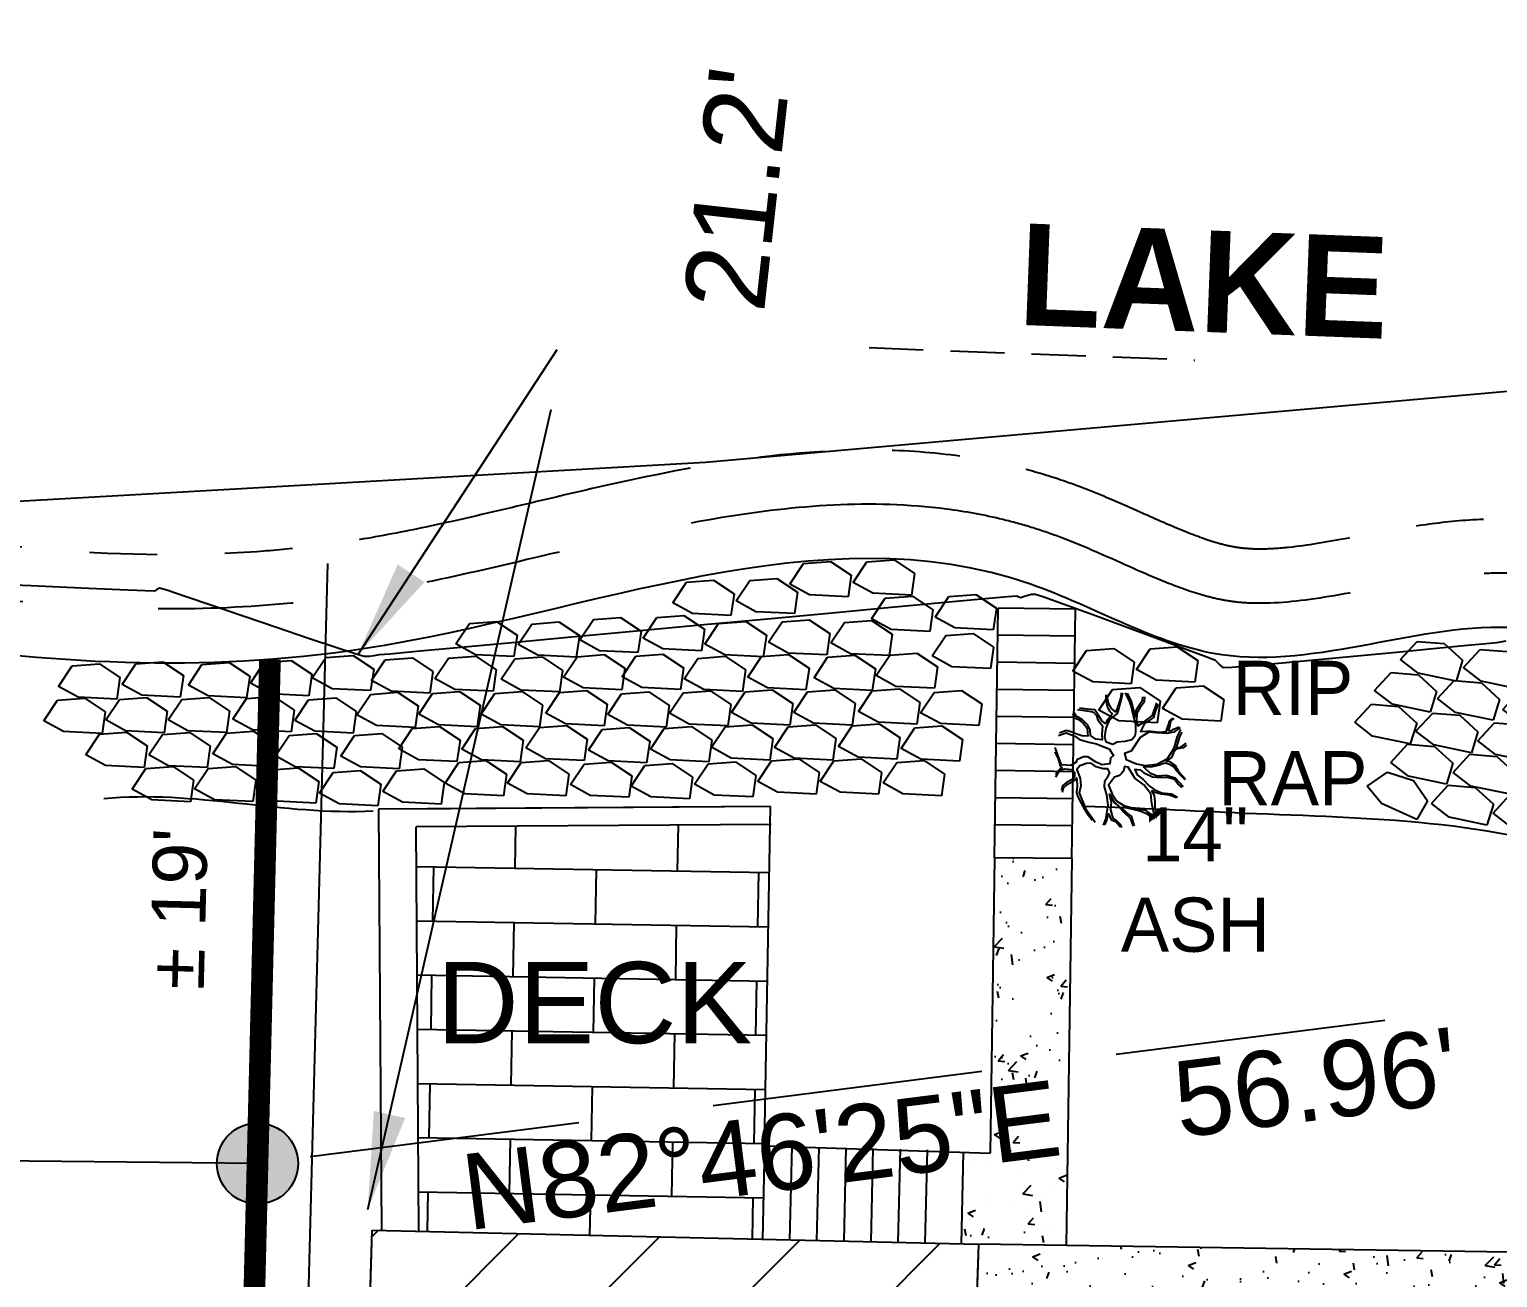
# Model space of a CAD drawing. Header units: feet. Extents: x 855601 to 859012, y 436230 to 437244.
# Drawn here: x 856559.4 to 856613.6, y 436994.6 to 437040.7 of the extents above; entities that cross this region are included whole.
import ezdxf

# ---------------------------------------------------------------- set-up
doc = ezdxf.new("R2010")
doc.units = ezdxf.units.FT
doc.header["$LTSCALE"] = 40
doc.header["$MEASUREMENT"] = 0
doc.linetypes.add('DASHED', pattern=[0.75, 0.5, -0.25])
doc.linetypes.add('PHANTOM', pattern=[2.5, 1.25, -0.25, 0.25, -0.25, 0.25, -0.25])
for name, color, linetype in [('CC survey', 7, 'Continuous'), ('ohw', 5, 'Continuous'), ('rip rap', 7, 'Continuous'), ('Standard', 7, 'Continuous')]:
    doc.layers.add(name, color=color, linetype=linetype)
doc.styles.add('Style1', font='arial.ttf', dxfattribs={"height": 3})
doc.styles.add('Style5', font='counb___.ttf')
doc.dimstyles.get("Standard").update_dxf_attribs({"dimtxt": 0.18, "dimasz": 0.18, "dimexe": 0.18, "dimexo": 0.0625, "dimgap": 0.09, "dimtad": 0, "dimtih": 1, "dimtoh": 1, "dimdec": 4, "dimzin": 0, "dimdsep": 46, "dimtxsty": 'Standard', "dimcen": 0.09, "dimadec": 0, "dimazin": 0, "dimtfac": 1, "dimtdec": 4, "dimtofl": 0, "dimtmove": 0, "dimatfit": 3, "dimfxl": 1, "dimtolj": 1, "dimtzin": 0, "dimarcsym": 0})
pattern_1 = [(50, (0, 0), (2.8690407304, -0.25100854), [0.3, -3.3]), (355, (0, 0), (-0.555005334, 3.008768535), [0.24, -2.64]), (100.4514, (0.239, -0.021), (2.314037527, 2.757758168), [0.25496076, -2.804568448]), (46.1842, (0, 0.8), (4.268964195, -0.662076057), [0.45, -4.95]), (96.6356, (0.3557, 0.745), (3.738650822, 3.896471484), [0.382441152, -4.206852]), (351.1842, (0, 0.8), (3.73864778, 3.896474404), [0.36, -3.96]), (21, (0.4, 0.6), (2.3876282085, -1.6104755627), [0.3, -3.3]), (326, (0.4, 0.6), (0.973261328, 2.90060018), [0.24, -2.64]), (71.4514, (0.599, 0.4658), (3.360890514, 1.290121987), [0.25496076, -2.804568448]), (37.5, (0, 0), (0.0486394213, 1.3315754153), [0, -2.608, 0, -2.68, 0, -2.65]), (7.5, (0, 0), (1.0522781498, 1.5776468475), [0, -1.528, 0, -2.548, 0, -1.01]), (327.5, (-0.892, 0), (2.1352897447, -0.0902194869), [0, -1, 0, -3.12, 0, -4.14]), (317.5, (-1.292, 0), (2.3327446774, 0.4004199293), [0, -1.3, 0, -2.072, 0, -2.94])]

# ---------------------------------------------------------------- blocks, each defined once
blk = doc.blocks.new('A$C1FF03A70')
at = {"layer": 'CC survey', "color": 7}
blk.add_line((966.681, 673.491), (969.738, 790.865), dxfattribs=at)
blk.add_lwpolyline([(681.674, 831.289), (695.675, 830.42), (714.834, 827.422), (737.604, 822.609), (763.354, 816.636), (791.453, 810.156), (821.273, 803.823), (852.184, 798.292), (883.554, 794.215), (914.755, 792.247), (947.666, 792.558), (983.691, 794.599), (1021.491, 797.943), (1059.723, 802.164), (1097.049, 806.835), (1132.127, 811.53), (1163.616, 815.824)], dxfattribs=at)
blk = doc.blocks.new('A$C2DCC2330')
for p, q in [((2.162, 8.435), (2.912, 8.951)), ((2.912, 8.951), (3.871, 8.648)), ((2.69, 7.796), (2.162, 8.435)), ((3.871, 8.648), (4.387, 7.898)), ((4.362, 7.628), (5.111, 8.144)), ((5.111, 8.144), (6.07, 7.841)), ((0.977, 7.529), (1.726, 8.045)), ((1.726, 8.045), (2.685, 7.742)), ((2.685, 7.742), (3.202, 6.993)), ((3.987, 7.201), (2.69, 7.796)), ((4.387, 7.898), (3.987, 7.201)), ((4.889, 6.989), (4.362, 7.628)), ((6.07, 7.841), (6.587, 7.091)), ((0, 6.552), (0.749, 7.068)), ((0.749, 7.068), (1.709, 6.765)), ((1.504, 6.89), (0.977, 7.529)), ((3.176, 6.722), (3.925, 7.238)), ((3.925, 7.238), (4.885, 6.935)), ((6.587, 7.091), (6.186, 6.394)), ((6.49, 6.751), (7.24, 7.268)), ((7.24, 7.268), (8.199, 6.965)), ((0.528, 5.913), (0, 6.552)), ((2.801, 6.295), (1.504, 6.89)), ((1.709, 6.765), (2.225, 6.015)), ((3.202, 6.993), (2.801, 6.295)), ((3.704, 6.083), (3.176, 6.722)), ((4.885, 6.935), (5.401, 6.186)), ((6.186, 6.394), (4.889, 6.989)), ((7.018, 6.112), (6.49, 6.751)), ((8.199, 6.965), (8.715, 6.215)), ((2.225, 6.015), (1.824, 5.318)), ((2.133, 5.729), (2.883, 6.245)), ((2.883, 6.245), (3.842, 5.942)), ((5, 5.488), (3.704, 6.083)), ((5.401, 6.186), (5, 5.488)), ((5.44, 5.791), (6.189, 6.307)), ((6.189, 6.307), (7.149, 6.004)), ((8.315, 5.518), (7.018, 6.112)), ((7.149, 6.004), (7.665, 5.255)), ((8.715, 6.215), (8.315, 5.518)), ((1.824, 5.318), (0.528, 5.913)), ((2.661, 5.09), (2.133, 5.729)), ((3.842, 5.942), (4.358, 5.193)), ((5.968, 5.152), (5.44, 5.791)), ((7.599, 5.009), (8.348, 5.525)), ((8.348, 5.525), (9.307, 5.222)), ((0.968, 4.811), (1.717, 5.327)), ((1.717, 5.327), (2.677, 5.024)), ((3.958, 4.495), (2.661, 5.09)), ((2.677, 5.024), (3.193, 4.274)), ((4.358, 5.193), (3.958, 4.495)), ((4.275, 4.873), (5.024, 5.389)), ((5.024, 5.389), (5.984, 5.086)), ((7.264, 4.557), (5.968, 5.152)), ((5.984, 5.086), (6.5, 4.337)), ((7.665, 5.255), (7.264, 4.557)), ((8.126, 4.37), (7.599, 5.009)), ((9.307, 5.222), (9.824, 4.473)), ((1.496, 4.172), (0.968, 4.811)), ((3.13, 3.942), (3.879, 4.459)), ((3.879, 4.459), (4.839, 4.155)), ((4.802, 4.234), (4.275, 4.873)), ((6.503, 4.02), (7.252, 4.537)), ((7.252, 4.537), (8.211, 4.233)), ((9.423, 3.775), (8.126, 4.37)), ((9.824, 4.473), (9.423, 3.775)), ((2.793, 3.577), (1.496, 4.172)), ((3.193, 4.274), (2.793, 3.577)), ((3.658, 3.303), (3.13, 3.942)), ((6.099, 3.639), (4.802, 4.234)), ((4.839, 4.155), (5.355, 3.406)), ((6.5, 4.337), (6.099, 3.639)), ((7.03, 3.381), (6.503, 4.02)), ((8.211, 4.233), (8.728, 3.484)), ((2.092, 3.002), (2.841, 3.519)), ((2.841, 3.519), (3.801, 3.215)), ((4.954, 2.708), (3.658, 3.303)), ((5.355, 3.406), (4.954, 2.708)), ((5.337, 3.102), (6.087, 3.619)), ((6.087, 3.619), (7.046, 3.315)), ((8.327, 2.786), (7.03, 3.381)), ((7.046, 3.315), (7.562, 2.566)), ((8.728, 3.484), (8.327, 2.786)), ((8.613, 3.122), (9.363, 3.639)), ((9.363, 3.639), (10.322, 3.335)), ((10.322, 3.335), (10.838, 2.586)), ((2.62, 2.363), (2.092, 3.002)), ((3.801, 3.215), (4.317, 2.466)), ((5.865, 2.463), (5.337, 3.102)), ((9.141, 2.483), (8.613, 3.122)), ((3.916, 1.768), (2.62, 2.363)), ((4.317, 2.466), (3.916, 1.768)), ((4.233, 2.147), (4.983, 2.663)), ((4.983, 2.663), (5.942, 2.36)), ((7.162, 1.868), (5.865, 2.463)), ((5.942, 2.36), (6.458, 1.61)), ((7.562, 2.566), (7.162, 1.868)), ((7.456, 2.171), (8.205, 2.688)), ((7.984, 1.532), (7.456, 2.171)), ((8.205, 2.688), (9.165, 2.384)), ((10.438, 1.888), (9.141, 2.483)), ((9.165, 2.384), (9.681, 1.635)), ((10.838, 2.586), (10.438, 1.888)), ((4.761, 1.508), (4.233, 2.147)), ((6.368, 1.234), (7.117, 1.75)), ((7.117, 1.75), (8.077, 1.447)), ((9.681, 1.635), (9.28, 0.937)), ((6.058, 0.913), (4.761, 1.508)), ((6.458, 1.61), (6.058, 0.913)), ((6.896, 0.595), (6.368, 1.234)), ((9.28, 0.937), (7.984, 1.532)), ((8.077, 1.447), (8.593, 0.698)), ((8.192, 0), (6.896, 0.595)), ((8.593, 0.698), (8.192, 0))]:
    blk.add_line(p, q)
blk = doc.blocks.new('A$C45F765FC')
at = {"rotation": 12.86898029657267}
blk.add_blockref('A$C2DCC2330', (1.459, -1.825), dxfattribs=at)
blk = doc.blocks.new('A$C1AD82E6F')
for p, q in [((0, 0.468), (0.504, 1.226)), ((0.504, 1.226), (1.507, 1.301)), ((1.507, 1.301), (2.265, 0.797)), ((2.342, 0.536), (2.846, 1.293)), ((2.846, 1.293), (3.849, 1.368)), ((3.849, 1.368), (4.607, 0.864)), ((2.265, 0.797), (2.152, 0)), ((4.607, 0.864), (4.494, 0.068)), ((0.727, 0.071), (0, 0.468)), ((2.152, 0), (0.727, 0.071)), ((3.069, 0.138), (2.342, 0.536)), ((4.494, 0.068), (3.069, 0.138))]:
    blk.add_line(p, q)
blk = doc.blocks.new('A$C627D0252')
blk.add_blockref('A$C1AD82E6F', (0, 0))
blk = doc.blocks.new('A$C571834A4')
for p, q in [((0, 0.468), (0.504, 1.226)), ((0.504, 1.226), (1.507, 1.301)), ((1.507, 1.301), (2.265, 0.797)), ((2.265, 0.797), (2.152, 0)), ((0.727, 0.071), (0, 0.468)), ((2.152, 0), (0.727, 0.071))]:
    blk.add_line(p, q)
blk = doc.blocks.new('A$C0A5943FD')
for p, q in [((0, 1.234), (0.749, 1.75)), ((0.749, 1.75), (1.709, 1.447)), ((0.528, 0.595), (0, 1.234)), ((1.709, 1.447), (2.225, 0.698)), ((1.824, 0), (0.528, 0.595)), ((2.225, 0.698), (1.824, 0))]:
    blk.add_line(p, q)
blk = doc.blocks.new('cg_t10')
for points in [[(-0.028, 0.1206), (-0.0285, 0.114), (-0.0271, 0.1053), (-0.0252, 0.0971), (-0.0214, 0.0905), (-0.0161, 0.0854), (-0.019, 0.0818), (-0.0252, 0.0752), (-0.029, 0.0676), (-0.0357, 0.0727), (-0.0414, 0.0818), (-0.0485, 0.0926), (-0.0623, 0.0941), (-0.0766, 0.0961)], [(0.0077, 0.1239), (0.0153, 0.1074), (0.0186, 0.0982), (0.021, 0.0875), (0.0262, 0.066), (0.0267, 0.0513), (0.0253, 0.0441), (0.02, 0.0375), (0.0067, 0.0344), (-0.0071, 0.0329), (-0.0152, 0.0288), (-0.0276, 0.0329), (-0.0304, 0.0431), (-0.0276, 0.0589), (-0.0209, 0.0747), (-0.0076, 0.0854), (-0.0052, 0.09), (0.0015, 0.1155), (0.0029, 0.1242)], [(0, 0.1242), (-0.0004, 0.116), (-0.0028, 0.1084), (-0.0071, 0.0951), (-0.0104, 0.089), (-0.0176, 0.0951), (-0.0233, 0.1048), (-0.0252, 0.114), (-0.0252, 0.1206)], [(0.011, 0.1237), (0.0186, 0.1079), (0.0258, 0.0798), (0.0286, 0.0941), (0.0396, 0.1104), (0.04, 0.117)], [(0.0429, 0.1165), (0.0424, 0.1068), (0.0353, 0.0971), (0.0291, 0.0864), (0.0286, 0.0727), (0.031, 0.0635), (0.0405, 0.0696), (0.0576, 0.0824), (0.0657, 0.1058)], [(-0.0899, 0.0854), (-0.0861, 0.0783), (-0.0785, 0.0747), (-0.0695, 0.0676), (-0.0628, 0.0589), (-0.0614, 0.0441), (-0.0723, 0.0446), (-0.0818, 0.0482), (-0.0909, 0.0513), (-0.0985, 0.0538), (-0.1032, 0.0538), (-0.1137, 0.0497)], [(-0.0804, 0.0936), (-0.0671, 0.0915), (-0.0556, 0.0895), (-0.0509, 0.0885), (-0.0456, 0.0824), (-0.0428, 0.0742), (-0.0347, 0.0635), (-0.0357, 0.0472), (-0.0352, 0.0375), (-0.0466, 0.0385), (-0.0566, 0.0456), (-0.0571, 0.0558), (-0.0614, 0.0645), (-0.0714, 0.0742), (-0.0828, 0.0813), (-0.0866, 0.0875)], [(0.0676, 0.1033), (0.0614, 0.0854), (0.0595, 0.0788), (0.0434, 0.0676), (0.0358, 0.0528), (0.0467, 0.0533), (0.0548, 0.0533), (0.071, 0.0518), (0.0833, 0.0528), (0.0872, 0.065), (0.0891, 0.0727), (0.0957, 0.0783)], [(0.1087, 0.06), (0.0971, 0.0518), (0.0843, 0.0492), (0.0657, 0.0502), (0.0514, 0.0513), (0.0353, 0.0416), (0.0186, 0.0166), (0.0062, 0.012), (0.0091, 0.0013), (0.0281, -0.0069), (0.0443, -0.01), (0.0657, -0.0074), (0.0853, 0.0028), (0.0976, 0.0222), (0.1033, 0.0416), (0.1105, 0.0566)], [(0.0971, 0.0767), (0.091, 0.0711), (0.0895, 0.0609), (0.0867, 0.0548), (0.0914, 0.0543), (0.0952, 0.0564), (0.1071, 0.0614)], [(-0.1155, 0.0457), (-0.1013, 0.0502), (-0.0856, 0.0441), (-0.0766, 0.038), (-0.0599, 0.0334), (-0.0456, 0.0303), (-0.029, 0.0232), (-0.0223, 0.0207), (-0.0142, 0.0084), (-0.0199, 0.0033), (-0.0209, -0.0069), (-0.0209, -0.0069), (-0.0357, -0.0084), (-0.0471, -0.0033), (-0.0614, 0.0059), (-0.0695, 0.0059), (-0.0818, 0.0008), (-0.0833, -0.0038), (-0.0928, -0.01), (-0.1104, -0.0084), (-0.1142, 0.0023), (-0.122, 0.0234)], [(0.1205, 0.0278), (0.1143, 0.0227), (0.1038, 0.0207), (0.101, 0.0196), (0.0967, 0.0135), (0.0929, 0.0048), (0.0833, -0.0018), (0.0891, -0.0028), (0.0995, -0.01), (0.1057, -0.0207), (0.1191, -0.0349)], [(0.1119, 0.0518), (0.1076, 0.0431), (0.1014, 0.0227), (0.11, 0.0237), (0.12, 0.0314)], [(-0.1223, 0.015), (-0.1161, 0.0023), (-0.1128, -0.0105), (-0.109, -0.0145), (-0.1123, -0.0161), (-0.1185, -0.0222), (-0.1204, -0.0273)], [(-0.1204, -0.0314), (-0.1156, -0.0227), (-0.109, -0.0176), (-0.1042, -0.0161), (-0.0918, -0.0171), (-0.0861, -0.0222), (-0.0861, -0.0298), (-0.0894, -0.0349), (-0.1009, -0.0416), (-0.1085, -0.0472), (-0.1099, -0.0559)], [(-0.0327, -0.1198), (-0.0285, -0.1089), (-0.0242, -0.0834), (-0.0266, -0.064), (-0.0309, -0.0492), (-0.0299, -0.0385), (-0.0247, -0.0303), (-0.0209, -0.0237), (-0.0247, -0.0161), (-0.0333, -0.0161), (-0.0461, -0.0125), (-0.0556, -0.0054), (-0.0642, -0.0064), (-0.0761, -0.0105), (-0.0818, -0.0171), (-0.0756, -0.0339), (-0.0747, -0.0472), (-0.0775, -0.0604), (-0.0656, -0.0895), (-0.0482, -0.1145)], [(0.0677, -0.1041), (0.0605, -0.0972), (0.0567, -0.0798), (0.0548, -0.062), (0.0419, -0.0457), (0.0253, -0.0334), (0.0129, -0.013), (0.0062, -0.0115), (0.0043, -0.0202), (0.0005, -0.0247), (-0.0028, -0.0283), (-0.0123, -0.0314), (-0.0233, -0.0462), (-0.0166, -0.063), (-0.008, -0.0757), (0.0048, -0.0839), (0.0229, -0.0885), (0.0443, -0.0926), (0.0538, -0.0992), (0.0651, -0.1058)], [(0.1129, -0.0507), (0.1048, -0.0436), (0.0986, -0.036), (0.0853, -0.0319), (0.0738, -0.0324), (0.0576, -0.0314), (0.0448, -0.0253), (0.0362, -0.0186), (0.03, -0.0181), (0.0253, -0.0171), (0.0296, -0.0273), (0.04, -0.0354), (0.0519, -0.0472), (0.061, -0.0543), (0.0743, -0.0604), (0.0929, -0.0625), (0.1038, -0.0681)], [(0.1181, -0.0365), (0.111, -0.0293), (0.1019, -0.0196), (0.0971, -0.0125), (0.09, -0.0079), (0.0805, -0.0059), (0.0686, -0.01), (0.0543, -0.013), (0.041, -0.0125), (0.0529, -0.0232), (0.0662, -0.0288), (0.0829, -0.0278), (0.0995, -0.0324), (0.1143, -0.0487)], [(-0.1085, -0.0594), (-0.1066, -0.0513), (-0.0999, -0.0451), (-0.0913, -0.04), (-0.0852, -0.037), (-0.0823, -0.0324), (-0.0818, -0.0385), (-0.0814, -0.0472), (-0.0823, -0.0589), (-0.0814, -0.0645), (-0.0775, -0.0727), (-0.0704, -0.0859), (-0.0628, -0.0987), (-0.0537, -0.1109)], [(0.001, -0.1242), (-0.0014, -0.1186), (-0.008, -0.112), (-0.0147, -0.1074), (-0.019, -0.0916), (-0.018, -0.0768), (-0.0214, -0.063), (-0.0119, -0.0793), (-0.0028, -0.0864), (0.0048, -0.0961), (0.0167, -0.1074), (0.0219, -0.1221)], [(0.1024, -0.0696), (0.0891, -0.0645), (0.0748, -0.063), (0.0619, -0.0599), (0.0567, -0.0564), (0.061, -0.066), (0.0624, -0.0752), (0.0619, -0.088), (0.0634, -0.0936), (0.0691, -0.1023)], [(-0.0299, -0.1196), (-0.0271, -0.1125), (-0.0233, -0.0992), (-0.0185, -0.1099), (-0.0099, -0.1135), (-0.0023, -0.1216), (-0.0023, -0.1237)], [(0.0248, -0.1211), (0.0205, -0.1079), (0.0196, -0.1043), (0.0129, -0.0992), (0.0029, -0.0905), (0.0024, -0.087), (0.011, -0.088), (0.0343, -0.0936), (0.0467, -0.0987), (0.0614, -0.1079)]]:
    blk.add_lwpolyline(points)

msp = doc.modelspace()

# ---------------------------------------------------------------- hatches: boundary and pattern name
h = msp.add_hatch()
h.set_pattern_fill('AR-BRSTD', color=251, scale=0.75, angle=359, style=0)
h.paths.add_polyline_path([(856573.682, 437011.226), (856573.759, 436999.559), (856586.576, 437001.184), (856586.75, 437011.32)])
h.paths.add_polyline_path([(856573.759, 436999.559), (856573.781, 436996.31), (856586.466, 436996.013), (856586.546, 436999.456), (856586.576, 437001.184)])
h.paths.add_polyline_path([(856573.854, 437006.995), (856586.667, 437006.995), (856586.667, 437002.392), (856573.854, 437002.392)], flags=24)
h = msp.add_hatch()
h.set_pattern_fill('AR-CONC', color=256, scale=0.4, style=0)
h.set_pattern_definition(pattern_1)
h.paths.add_polyline_path([(856597.892, 437010.058), (856595.033, 437010.092), (856594.971, 437005.847), (856595.105, 437005.878), (856595.568, 437005.987), (856595.895, 437006.009), (856596.12, 437005.962), (856596.261, 437005.89), (856596.33, 437005.84), (856596.371, 437005.797), (856596.431, 437005.679), (856596.477, 437005.433), (856596.479, 437005.005), (856596.443, 437004.376), (856596.436, 437003.73), (856596.501, 437003.263), (856596.619, 437002.973), (856596.738, 437002.82), (856596.812, 437002.758), (856596.864, 437002.732), (856597.04, 437002.7), (856597.473, 437002.696), (856597.784, 437002.721)])
h.paths.add_polyline_path([(856594.918, 437002.242), (856594.873, 436999.186), (856593.877, 436999.218), (856593.798, 436995.842), (856594.44, 436995.827), (856597.682, 436995.779), (856597.783, 437002.605)], flags=16)
h.paths.add_polyline_path([(856596.501, 437003.263), (856596.436, 437003.73), (856596.443, 437004.376), (856596.479, 437005.005), (856596.477, 437005.433), (856596.431, 437005.679), (856596.371, 437005.797), (856596.33, 437005.84), (856596.261, 437005.89), (856596.12, 437005.962), (856595.895, 437006.009), (856595.568, 437005.987), (856595.105, 437005.878), (856594.971, 437005.847), (856594.918, 437002.242), (856597.783, 437002.605), (856597.784, 437002.721), (856597.473, 437002.696), (856597.04, 437002.7), (856596.864, 437002.732), (856596.812, 437002.758), (856596.738, 437002.82), (856596.619, 437002.973)])
h.paths.add_polyline_path([(856574.705, 436999.774), (856597.599, 437002.677), (856598.135, 436998.452), (856575.24, 436995.549)], flags=9)
h.paths.add_polyline_path([(856600.892, 437003.18), (856612.389, 437004.638), (856612.925, 437000.412), (856601.428, 436998.955)], flags=9)
h = msp.add_hatch(color=256)
edge = h.paths.add_edge_path()
edge.add_arc((856567.823, 436998.806), 1.5, 0, 360)
h = msp.add_hatch()
h.set_pattern_fill('ANSI31', color=251, scale=30, style=0)
h.paths.add_polyline_path([(856594.44, 436995.827), (856572.054, 436996.35), (856570.917, 436958.556), (856585.263, 436958.256), (856585.278, 436958.98), (856593.249, 436958.813)])
h.paths.add_polyline_path([(856574.603, 436981.906), (856590.446, 436981.906), (856590.446, 436972.249), (856574.603, 436972.249)], flags=24)
h = msp.add_hatch()
h.set_pattern_fill('AR-CONC', color=256, scale=0.4, style=0)
h.set_pattern_definition(pattern_1)
h.paths.add_polyline_path([(856618.069, 436974.889), (856618.815, 436995.469), (856594.44, 436995.827), (856593.902, 436979.119), (856597.386, 436979.007), (856597.204, 436973.363), (856596.205, 436973.395), (856595.025, 436942.151), (856591.185, 436937.928), (856594.572, 436937.7), (856594.57, 436937.673), (856598.605, 436937.419), (856598.603, 436937.325), (856599.877, 436937.197), (856597.763, 436942.12), (856599.299, 436975.227)])
h.paths.add_polyline_path([(856599.472, 436987.638), (856613.903, 436987.638), (856613.903, 436983.034), (856599.472, 436983.034)], flags=24)

# ---------------------------------------------------------------- linework, layer by layer
at = {"linetype": 'DASHED', "ltscale": 0.1}
msp.add_line((856590.406, 437028.915), (856602.43, 437028.458), dxfattribs=at)
for p, q in [((856595.033, 437010.092), (856595.168, 437019.304)), ((856598.027, 437019.262), (856595.168, 437019.304)), ((856597.892, 437010.058), (856598.027, 437019.262)), ((856598.012, 437018.262), (856595.154, 437018.304)), ((856597.998, 437017.262), (856595.139, 437017.304)), ((856597.983, 437016.262), (856595.124, 437016.304)), ((856597.968, 437015.262), (856595.11, 437015.304)), ((856597.954, 437014.262), (856595.095, 437014.304)), ((856597.939, 437013.262), (856595.08, 437013.304)), ((856568.186, 437012.375), (856568.146, 437011.985)), ((856597.924, 437012.262), (856595.065, 437012.304)), ((856586.761, 437011.981), (856572.286, 437011.877)), ((856572.286, 437011.877), (856572.398, 436996.342)), ((856586.761, 437011.981), (856573.261, 437011.884)), ((856586.546, 436999.456), (856586.761, 437011.981)), ((856586.787, 437011.32), (856573.682, 437011.226)), ((856573.781, 436996.31), (856573.682, 437011.226)), ((856597.91, 437011.262), (856595.051, 437011.304)), ((856595.033, 437010.092), (856594.873, 436999.186)), ((856597.892, 437010.058), (856595.033, 437010.092)), ((856597.892, 437010.058), (856597.682, 436995.779)), ((856586.546, 436999.456), (856586.466, 436996.013)), ((856586.546, 436999.456), (856594.873, 436999.186)), ((856587.546, 436999.433), (856587.465, 436995.99)), ((856588.545, 436999.409), (856588.465, 436995.967)), ((856589.545, 436999.386), (856589.465, 436995.943)), ((856590.545, 436999.363), (856590.464, 436995.92)), ((856591.545, 436999.339), (856591.464, 436995.897)), ((856592.544, 436999.316), (856592.464, 436995.873)), ((856593.877, 436999.218), (856593.798, 436995.842)), ((856570.917, 436958.556), (856572.054, 436996.35)), ((856572.054, 436996.35), (856594.44, 436995.827)), ((856594.44, 436995.827), (856593.249, 436958.813))]:
    msp.add_line(p, q)
at = {"linetype": 'DASHED', "ltscale": 0.5}
for p, q in [((856624.33, 437005.971), (856567.823, 436998.806)), ((856567.823, 436998.806), (856512.626, 436999.343))]:
    msp.add_line(p, q, dxfattribs=at)
at = {"color": 252}
msp.add_line((856618.815, 436995.469), (856594.44, 436995.827), dxfattribs=at)
at = {"const_width": 0.8}
msp.add_lwpolyline([(856568.283, 437017.41), (856567.823, 436998.806), (856565.478, 436904.046), (856619.977, 436898.923), (856624.33, 437005.971), (856624.676, 437014.486)], dxfattribs=at)
msp.add_lwpolyline([(856572.054, 436996.35), (856594.44, 436995.827), (856593.249, 436958.813), (856585.278, 436958.98), (856585.263, 436958.256), (856570.917, 436958.556)], close=True)
msp.add_circle((856567.823, 436998.806), 1.5)
at = {"linetype": 'PHANTOM', "ltscale": 0.25}
msp.add_open_spline([(856705.448, 437024.179), (856673.353, 437023.997), (856672.838, 437024.032), (856671.274, 437024.154), (856670.203, 437024.259), (856667.868, 437024.487), (856666.594, 437024.611), (856664.393, 437024.764), (856663.481, 437024.81), (856661.841, 437024.842), (856661.121, 437024.838), (856659.686, 437024.791), (856658.968, 437024.749), (856656.816, 437024.564), (856655.383, 437024.362), (856652.853, 437023.864), (856651.755, 437023.599), (856649.897, 437023.068), (856649.136, 437022.826), (856647.618, 437022.294), (856646.864, 437022.006), (856645.393, 437021.405), (856644.672, 437021.094), (856642.549, 437020.152), (856641.186, 437019.517), (856638.575, 437018.364), (856637.326, 437017.849), (856634.982, 437017.051), (856633.893, 437016.772), (856632.292, 437016.554), (856631.72, 437016.524), (856630.889, 437016.562), (856630.607, 437016.59), (856630.056, 437016.679), (856629.781, 437016.739), (856629.182, 437016.907), (856628.863, 437017.014), (856628.196, 437017.266), (856627.845, 437017.414), (856626.761, 437017.906), (856625.987, 437018.301), (856624.354, 437019.159), (856623.489, 437019.626), (856621.611, 437020.568), (856620.595, 437021.042), (856618.405, 437021.867), (856617.231, 437022.215), (856615.607, 437022.471), (856615.242, 437022.516), (856614.495, 437022.576), (856614.124, 437022.59), (856613.032, 437022.593), (856612.343, 437022.545), (856611.027, 437022.399), (856610.401, 437022.301), (856609.214, 437022.096), (856608.649, 437021.988), (856607.301, 437021.738), (856606.565, 437021.612), (856605.546, 437021.504), (856605.207, 437021.482), (856604.683, 437021.478), (856604.478, 437021.486), (856604.119, 437021.518), (856603.968, 437021.539), (856603.63, 437021.606), (856603.446, 437021.651), (856602.865, 437021.819), (856602.425, 437021.979), (856601.459, 437022.376), (856600.927, 437022.615), (856599.92, 437023.063), (856599.464, 437023.265), (856598.651, 437023.601), (856598.312, 437023.736), (856597.461, 437024.046), (856596.949, 437024.211), (856595.933, 437024.492), (856595.425, 437024.611), (856593.904, 437024.911), (856592.894, 437025.032), (856590.896, 437025.15), (856589.907, 437025.146), (856586.984, 437024.998), (856585.088, 437024.717), (856581.398, 437024.01), (856579.602, 437023.582), (856576.667, 437022.885), (856575.5, 437022.609), (856573.511, 437022.181), (856572.677, 437022.015), (856571.216, 437021.764), (856570.584, 437021.671), (856569.312, 437021.514), (856568.676, 437021.451), (856566.765, 437021.305), (856565.489, 437021.265), (856561.642, 437021.291), (856559.056, 437021.507), (856552.464, 437022.389), (856548.424, 437023.235), (856542.768, 437024.485), (856541.213, 437024.834), (856538.561, 437025.416), (856537.466, 437025.651), (856535.306, 437026.104), (856534.238, 437026.326), (856530.785, 437027.068), (856528.46, 437027.606), (856526.222, 437028.266)], degree=3, knots=[0, 0, 0, 0, 1.645532, 1.645532, 4.936595, 4.936595, 8.653512, 8.653512, 11.19955, 11.19955, 13.160283, 13.160283, 15.121016, 15.121016, 19.042482, 19.042482, 22.063591, 22.063591, 24.166002, 24.166002, 26.268412, 26.268412, 28.370822, 28.370822, 32.575643, 32.575643, 36.780464, 36.780464, 40.985284, 40.985284, 43.58511, 43.58511, 44.986657, 44.986657, 46.388203, 46.388203, 47.789749, 47.789749, 49.191295, 49.191295, 51.940415, 51.940415, 54.689535, 54.689535, 57.564345, 57.564345, 60.439155, 60.439155, 61.254537, 61.254537, 62.069919, 62.069919, 63.700682, 63.700682, 65.331446, 65.331446, 66.962209, 66.962209, 69.460863, 69.460863, 70.873528, 70.873528, 71.903081, 71.903081, 72.839208, 72.839208, 73.775336, 73.775336, 75.598945, 75.598945, 77.422555, 77.422555, 78.795148, 78.795148, 79.716315, 79.716315, 81.005449, 81.005449, 82.294583, 82.294583, 84.872851, 84.872851, 87.451119, 87.451119, 92.607655, 92.607655, 97.764191, 97.764191, 101.283243, 101.283243, 103.908766, 103.908766, 105.979988, 105.979988, 108.051209, 108.051209, 112.193653, 112.193653, 120.47854, 120.47854, 133.08489, 133.08489, 137.824054, 137.824054, 141.109207, 141.109207, 144.394361, 144.394361, 151.874604, 151.874604, 151.874604, 151.874604], dxfattribs=at)
at = {"linetype": 'PHANTOM', "ltscale": 0.5}
msp.add_open_spline([(856705.478, 437022.456), (856673.239, 437022.041), (856672.718, 437022.036), (856671.149, 437022.158), (856670.089, 437022.261), (856667.633, 437022.501), (856666.228, 437022.638), (856663.801, 437022.794), (856662.787, 437022.836), (856660.746, 437022.837), (856659.727, 437022.798), (856656.673, 437022.558), (856654.642, 437022.234), (856651.61, 437021.49), (856650.603, 437021.199), (856648.732, 437020.575), (856647.865, 437020.251), (856646.16, 437019.561), (856645.319, 437019.195), (856642.826, 437018.082), (856641.203, 437017.32), (856638.055, 437015.984), (856636.529, 437015.412), (856633.965, 437014.749), (856632.899, 437014.576), (856631.367, 437014.53), (856630.866, 437014.55), (856629.967, 437014.658), (856629.57, 437014.733), (856628.748, 437014.945), (856628.326, 437015.081), (856626.706, 437015.686), (856625.444, 437016.325), (856622.8, 437017.718), (856621.417, 437018.471), (856618.872, 437019.583), (856617.747, 437019.995), (856615.979, 437020.396), (856615.385, 437020.494), (856614.4, 437020.579), (856614.019, 437020.593), (856613.274, 437020.589), (856612.907, 437020.572), (856611.821, 437020.489), (856611.118, 437020.389), (856609.369, 437020.099), (856608.352, 437019.888), (856606.441, 437019.573), (856605.548, 437019.471), (856604.472, 437019.483), (856604.212, 437019.498), (856603.757, 437019.548), (856603.558, 437019.58), (856603.146, 437019.665), (856602.935, 437019.717), (856602.287, 437019.903), (856601.836, 437020.064), (856600.589, 437020.564), (856599.764, 437020.949), (856598.417, 437021.536), (856597.93, 437021.741), (856597.087, 437022.056), (856596.739, 437022.175), (856596.046, 437022.389), (856595.698, 437022.484), (856594.655, 437022.738), (856593.957, 437022.865), (856591.865, 437023.136), (856590.472, 437023.17), (856587.705, 437023.035), (856586.331, 437022.867), (856582.532, 437022.237), (856580.129, 437021.65), (856576.344, 437020.754), (856574.936, 437020.428), (856572.743, 437019.994), (856571.945, 437019.853), (856570.359, 437019.621), (856569.567, 437019.528), (856567.191, 437019.315), (856565.608, 437019.259), (856560.856, 437019.307), (856557.683, 437019.627), (856551.609, 437020.56), (856548.711, 437021.142), (856544.015, 437022.156), (856542.225, 437022.559), (856539.272, 437023.214), (856538.111, 437023.468), (856535.792, 437023.96), (856534.64, 437024.199), (856531.211, 437024.926), (856528.962, 437025.426), (856526.394, 437026.134), (856526.024, 437026.24), (856525.656, 437026.348)], degree=3, knots=[0, 0, 0, 0, 1.610672, 1.610672, 4.832017, 4.832017, 8.989525, 8.989525, 11.917752, 11.917752, 14.845979, 14.845979, 20.702432, 20.702432, 23.622989, 23.622989, 26.141689, 26.141689, 28.660389, 28.660389, 33.697789, 33.697789, 38.735188, 38.735188, 42.583515, 42.583515, 44.514682, 44.514682, 46.107901, 46.107901, 47.701119, 47.701119, 52.071162, 52.071162, 56.441205, 56.441205, 59.639779, 59.639779, 61.196497, 61.196497, 62.161945, 62.161945, 63.127393, 63.127393, 65.058289, 65.058289, 68.078566, 68.078566, 71.098843, 71.098843, 72.100258, 72.100258, 72.921282, 72.921282, 73.742306, 73.742306, 75.384354, 75.384354, 78.107848, 78.107848, 79.570079, 79.570079, 80.548755, 80.548755, 81.527432, 81.527432, 83.484786, 83.484786, 87.399494, 87.399494, 91.314201, 91.314201, 98.307264, 98.307264, 102.527149, 102.527149, 104.987408, 104.987408, 107.447666, 107.447666, 112.368184, 112.368184, 122.209218, 122.209218, 131.128732, 131.128732, 136.596785, 136.596785, 140.118679, 140.118679, 143.640572, 143.640572, 150.684359, 150.684359, 151.874604, 151.874604, 151.874604, 151.874604], dxfattribs=at)
at = {"start_tangent": (-0.998606, 0.052788), "end_tangent": (-0.95911, 0.283033)}
msp.add_spline([(856705.478, 437020.494), (856673.649, 437019.976), (856649.124, 437018.579), (856629.305, 437012.755), (856614.374, 437018.571), (856603.424, 437017.579), (856596.369, 437020.185), (856571.728, 437017.801), (856537.009, 437021.657), (856525.09, 437024.43)], degree=3, dxfattribs=at)
at = {"layer": 'ohw', "color": 5, "elevation": 843.5, "flags": 128}
msp.add_lwpolyline([(856613.915, 437018.085), (856613.567, 437018.026), (856613.184, 437017.988), (856612.369, 437017.909), (856611.23, 437017.798), (856609.879, 437017.669), (856608.426, 437017.53), (856606.981, 437017.395), (856605.655, 437017.273), (856604.558, 437017.177), (856603.8, 437017.117), (856603.493, 437017.104), (856603.343, 437017.22), (856603.197, 437017.364), (856602.873, 437017.493), (856602.11, 437017.781), (856601.056, 437018.172), (856599.857, 437018.614), (856598.659, 437019.052), (856597.611, 437019.433), (856596.859, 437019.703), (856596.549, 437019.808), (856596.406, 437019.804), (856596.266, 437019.773), (856596.109, 437019.716), (856596.003, 437019.677), (856595.929, 437019.709), (856595.853, 437019.745), (856595.508, 437019.714), (856594.552, 437019.627), (856593.088, 437019.493), (856591.216, 437019.321), (856589.038, 437019.12), (856586.655, 437018.9), (856584.167, 437018.67), (856581.675, 437018.439), (856579.282, 437018.218), (856577.087, 437018.015), (856575.193, 437017.839), (856573.699, 437017.701), (856572.707, 437017.609), (856572.318, 437017.573), (856572.115, 437017.541), (856571.954, 437017.513), (856571.755, 437017.516), (856571.434, 437017.61), (856570.711, 437017.847), (856569.703, 437018.185), (856568.526, 437018.584), (856567.298, 437019.002), (856566.135, 437019.398), (856565.154, 437019.732), (856564.472, 437019.961), (856564.205, 437020.045), (856564.111, 437019.989), (856564.014, 437019.927), (856563.675, 437019.939), (856562.744, 437019.979), (856561.309, 437020.041), (856559.463, 437020.123), (856558.514, 437020.165)], dxfattribs=at)
at = {"layer": 'rip rap'}
for p, q in [((856590.497, 437018.906), (856591.001, 437019.664)), ((856591.001, 437019.664), (856592.004, 437019.738)), ((856592.004, 437019.738), (856592.762, 437019.234)), ((856592.838, 437018.974), (856593.342, 437019.731)), ((856593.342, 437019.731), (856594.346, 437019.806)), ((856594.346, 437019.806), (856595.103, 437019.302)), ((856592.762, 437019.234), (856592.649, 437018.438)), ((856595.103, 437019.302), (856594.991, 437018.505)), ((856575.14, 437017.982), (856575.644, 437018.739)), ((856575.644, 437018.739), (856576.647, 437018.814)), ((856576.647, 437018.814), (856577.405, 437018.31)), ((856577.442, 437017.959), (856577.946, 437018.716)), ((856577.946, 437018.716), (856578.949, 437018.791)), ((856578.949, 437018.791), (856579.707, 437018.287)), ((856591.224, 437018.509), (856590.497, 437018.906)), ((856593.566, 437018.576), (856592.838, 437018.974)), ((856594.991, 437018.505), (856593.566, 437018.576)), ((856577.405, 437018.31), (856577.292, 437017.514)), ((856579.707, 437018.287), (856579.594, 437017.491)), ((856592.649, 437018.438), (856591.224, 437018.509)), ((856592.736, 437017.537), (856593.24, 437018.295)), ((856593.24, 437018.295), (856594.244, 437018.369)), ((856594.244, 437018.369), (856595.001, 437017.865)), ((856569.847, 437016.727), (856570.351, 437017.484)), ((856570.351, 437017.484), (856571.354, 437017.559)), ((856571.354, 437017.559), (856572.112, 437017.055)), ((856572.537, 437017.391), (856573.541, 437017.466)), ((856573.541, 437017.466), (856574.298, 437016.962)), ((856574.879, 437017.458), (856575.883, 437017.533)), ((856575.867, 437017.584), (856575.14, 437017.982)), ((856577.292, 437017.514), (856575.867, 437017.584)), ((856575.883, 437017.533), (856576.64, 437017.029)), ((856577.327, 437017.434), (856578.331, 437017.509)), ((856578.169, 437017.561), (856577.442, 437017.959)), ((856579.594, 437017.491), (856578.169, 437017.561)), ((856578.331, 437017.509), (856579.088, 437017.005)), ((856579.118, 437016.753), (856579.622, 437017.51)), ((856579.622, 437017.51), (856580.625, 437017.585)), ((856580.625, 437017.585), (856581.383, 437017.081)), ((856593.463, 437017.14), (856592.736, 437017.537)), ((856595.001, 437017.865), (856594.888, 437017.069)), ((856560.479, 437016.416), (856560.983, 437017.174)), ((856560.983, 437017.174), (856561.986, 437017.249)), ((856561.986, 437017.249), (856562.744, 437016.745)), ((856562.821, 437016.484), (856563.325, 437017.241)), ((856563.325, 437017.241), (856564.328, 437017.316)), ((856564.328, 437017.316), (856565.086, 437016.812)), ((856565.269, 437016.46), (856565.773, 437017.217)), ((856565.773, 437017.217), (856566.776, 437017.292)), ((856566.776, 437017.292), (856567.534, 437016.788)), ((856567.563, 437016.536), (856568.067, 437017.293)), ((856568.067, 437017.293), (856569.071, 437017.368)), ((856569.071, 437017.368), (856569.828, 437016.864)), ((856572.112, 437017.055), (856571.999, 437016.258)), ((856572.033, 437016.633), (856572.537, 437017.391)), ((856574.298, 437016.962), (856574.186, 437016.165)), ((856574.375, 437016.701), (856574.879, 437017.458)), ((856576.64, 437017.029), (856576.527, 437016.233)), ((856576.823, 437016.677), (856577.327, 437017.434)), ((856579.088, 437017.005), (856578.975, 437016.209)), ((856581.383, 437017.081), (856581.27, 437016.284)), ((856594.888, 437017.069), (856593.463, 437017.14)), ((856561.206, 437016.019), (856560.479, 437016.416)), ((856562.744, 437016.745), (856562.631, 437015.948)), ((856563.548, 437016.086), (856562.821, 437016.484)), ((856565.086, 437016.812), (856564.973, 437016.016)), ((856565.996, 437016.063), (856565.269, 437016.46)), ((856567.534, 437016.788), (856567.421, 437015.992)), ((856568.291, 437016.138), (856567.563, 437016.536)), ((856569.828, 437016.864), (856569.716, 437016.067)), ((856570.574, 437016.329), (856569.847, 437016.727)), ((856572.761, 437016.236), (856572.033, 437016.633)), ((856575.103, 437016.303), (856574.375, 437016.701)), ((856577.55, 437016.28), (856576.823, 437016.677)), ((856579.845, 437016.355), (856579.118, 437016.753)), ((856559.935, 437015.146), (856560.439, 437015.903)), ((856560.439, 437015.903), (856561.443, 437015.978)), ((856562.631, 437015.948), (856561.206, 437016.019)), ((856561.443, 437015.978), (856562.2, 437015.474)), ((856562.222, 437015.174), (856562.726, 437015.932)), ((856562.726, 437015.932), (856563.729, 437016.007)), ((856564.973, 437016.016), (856563.548, 437016.086)), ((856563.729, 437016.007), (856564.487, 437015.503)), ((856564.528, 437015.175), (856565.032, 437015.932)), ((856565.032, 437015.932), (856566.035, 437016.007)), ((856567.421, 437015.992), (856565.996, 437016.063)), ((856566.035, 437016.007), (856566.793, 437015.503)), ((856566.913, 437015.21), (856567.417, 437015.968)), ((856567.417, 437015.968), (856568.42, 437016.043)), ((856569.716, 437016.067), (856568.291, 437016.138)), ((856568.42, 437016.043), (856569.178, 437015.539)), ((856569.206, 437015.161), (856569.71, 437015.918)), ((856569.71, 437015.918), (856570.714, 437015.993)), ((856571.999, 437016.258), (856570.574, 437016.329)), ((856570.714, 437015.993), (856571.471, 437015.489)), ((856571.49, 437015.363), (856571.994, 437016.12)), ((856571.994, 437016.12), (856572.997, 437016.195)), ((856574.186, 437016.165), (856572.761, 437016.236)), ((856572.997, 437016.195), (856573.755, 437015.691)), ((856573.776, 437015.391), (856574.28, 437016.149)), ((856574.28, 437016.149), (856575.284, 437016.224)), ((856576.527, 437016.233), (856575.103, 437016.303)), ((856575.284, 437016.224), (856576.041, 437015.72)), ((856576.082, 437015.392), (856576.586, 437016.149)), ((856576.586, 437016.149), (856577.59, 437016.224)), ((856578.975, 437016.209), (856577.55, 437016.28)), ((856577.59, 437016.224), (856578.347, 437015.72)), ((856578.467, 437015.427), (856578.971, 437016.185)), ((856578.971, 437016.185), (856579.975, 437016.26)), ((856581.27, 437016.284), (856579.845, 437016.355)), ((856579.975, 437016.26), (856580.732, 437015.756)), ((856580.761, 437015.378), (856581.265, 437016.135)), ((856581.265, 437016.135), (856582.268, 437016.21)), ((856582.268, 437016.21), (856583.026, 437015.706)), ((856562.2, 437015.474), (856562.088, 437014.678)), ((856564.487, 437015.503), (856564.374, 437014.706)), ((856566.793, 437015.503), (856566.68, 437014.707)), ((856569.178, 437015.539), (856569.065, 437014.742)), ((856571.471, 437015.489), (856571.358, 437014.692)), ((856572.217, 437014.965), (856571.49, 437015.363)), ((856573.755, 437015.691), (856573.642, 437014.895)), ((856574.503, 437014.994), (856573.776, 437015.391)), ((856576.041, 437015.72), (856575.928, 437014.923)), ((856576.809, 437014.994), (856576.082, 437015.392)), ((856578.347, 437015.72), (856578.234, 437014.924)), ((856579.195, 437015.03), (856578.467, 437015.427)), ((856580.732, 437015.756), (856580.62, 437014.959)), ((856581.488, 437014.98), (856580.761, 437015.378)), ((856583.026, 437015.706), (856582.913, 437014.909)), ((856560.663, 437014.748), (856559.935, 437015.146)), ((856562.949, 437014.777), (856562.222, 437015.174)), ((856564.374, 437014.706), (856562.949, 437014.777)), ((856565.255, 437014.777), (856564.528, 437015.175)), ((856566.68, 437014.707), (856565.255, 437014.777)), ((856566.676, 437014.683), (856567.679, 437014.758)), ((856567.64, 437014.813), (856566.913, 437015.21)), ((856569.065, 437014.742), (856567.64, 437014.813)), ((856567.679, 437014.758), (856568.437, 437014.254)), ((856569.934, 437014.763), (856569.206, 437015.161)), ((856571.358, 437014.692), (856569.934, 437014.763)), ((856573.642, 437014.895), (856572.217, 437014.965)), ((856573.035, 437014.106), (856573.539, 437014.864)), ((856573.539, 437014.864), (856574.543, 437014.938)), ((856575.928, 437014.923), (856574.503, 437014.994)), ((856574.543, 437014.938), (856575.3, 437014.434)), ((856575.365, 437014.103), (856575.869, 437014.86)), ((856575.869, 437014.86), (856576.872, 437014.935)), ((856578.234, 437014.924), (856576.809, 437014.994)), ((856576.872, 437014.935), (856577.63, 437014.431)), ((856577.726, 437014.142), (856578.23, 437014.9)), ((856578.23, 437014.9), (856579.234, 437014.975)), ((856580.62, 437014.959), (856579.195, 437015.03)), ((856579.234, 437014.975), (856579.991, 437014.471)), ((856580.039, 437014.065), (856580.543, 437014.822)), ((856580.543, 437014.822), (856581.547, 437014.897)), ((856582.913, 437014.909), (856581.488, 437014.98)), ((856581.547, 437014.897), (856582.304, 437014.393)), ((856562.088, 437014.678), (856560.663, 437014.748)), ((856561.481, 437013.889), (856561.985, 437014.647)), ((856561.985, 437014.647), (856562.988, 437014.721)), ((856562.988, 437014.721), (856563.746, 437014.217)), ((856563.746, 437014.217), (856563.633, 437013.421)), ((856563.811, 437013.886), (856564.315, 437014.643)), ((856564.315, 437014.643), (856565.318, 437014.718)), ((856565.318, 437014.718), (856566.076, 437014.214)), ((856566.076, 437014.214), (856565.963, 437013.417)), ((856566.172, 437013.925), (856566.676, 437014.683)), ((856568.437, 437014.254), (856568.324, 437013.457)), ((856568.485, 437013.848), (856568.989, 437014.605)), ((856568.989, 437014.605), (856569.992, 437014.68)), ((856569.992, 437014.68), (856570.75, 437014.176)), ((856570.9, 437013.84), (856571.404, 437014.598)), ((856571.404, 437014.598), (856572.407, 437014.672)), ((856572.407, 437014.672), (856573.165, 437014.169)), ((856575.3, 437014.434), (856575.187, 437013.638)), ((856577.63, 437014.431), (856577.517, 437013.634)), ((856579.991, 437014.471), (856579.879, 437013.674)), ((856582.304, 437014.393), (856582.191, 437013.597)), ((856562.208, 437013.492), (856561.481, 437013.889)), ((856564.538, 437013.488), (856563.811, 437013.886)), ((856566.899, 437013.528), (856566.172, 437013.925)), ((856569.212, 437013.45), (856568.485, 437013.848)), ((856570.75, 437014.176), (856570.637, 437013.38)), ((856571.627, 437013.443), (856570.9, 437013.84)), ((856573.762, 437013.709), (856573.035, 437014.106)), ((856573.165, 437014.169), (856573.052, 437013.372)), ((856575.187, 437013.638), (856573.762, 437013.709)), ((856575.254, 437013.602), (856576.258, 437013.677)), ((856576.092, 437013.705), (856575.365, 437014.103)), ((856577.517, 437013.634), (856576.092, 437013.705)), ((856576.258, 437013.677), (856577.015, 437013.173)), ((856577.56, 437013.603), (856578.564, 437013.677)), ((856578.454, 437013.745), (856577.726, 437014.142)), ((856579.879, 437013.674), (856578.454, 437013.745)), ((856578.564, 437013.677), (856579.321, 437013.173)), ((856580.766, 437013.667), (856580.039, 437014.065)), ((856582.191, 437013.597), (856580.766, 437013.667)), ((856563.633, 437013.421), (856562.208, 437013.492)), ((856563.196, 437012.627), (856563.7, 437013.385)), ((856563.7, 437013.385), (856564.703, 437013.46)), ((856565.963, 437013.417), (856564.538, 437013.488)), ((856564.703, 437013.46), (856565.461, 437012.956)), ((856565.502, 437012.628), (856566.006, 437013.386)), ((856566.006, 437013.386), (856567.009, 437013.46)), ((856568.324, 437013.457), (856566.899, 437013.528)), ((856567.009, 437013.46), (856567.767, 437012.956)), ((856567.823, 437012.573), (856568.327, 437013.331)), ((856568.327, 437013.331), (856569.33, 437013.406)), ((856570.637, 437013.38), (856569.212, 437013.45)), ((856569.33, 437013.406), (856570.088, 437012.902)), ((856573.052, 437013.372), (856571.627, 437013.443)), ((856574.75, 437012.844), (856575.254, 437013.602)), ((856577.015, 437013.173), (856576.902, 437012.376)), ((856577.056, 437012.845), (856577.56, 437013.603)), ((856579.321, 437013.173), (856579.208, 437012.377)), ((856579.377, 437012.79), (856579.881, 437013.548)), ((856579.881, 437013.548), (856580.885, 437013.623)), ((856580.885, 437013.623), (856581.642, 437013.119)), ((856563.923, 437012.23), (856563.196, 437012.627)), ((856565.461, 437012.956), (856565.348, 437012.159)), ((856566.229, 437012.231), (856565.502, 437012.628)), ((856567.767, 437012.956), (856567.654, 437012.16)), ((856570.088, 437012.902), (856569.975, 437012.105)), ((856575.478, 437012.447), (856574.75, 437012.844)), ((856577.784, 437012.448), (856577.056, 437012.845)), ((856580.104, 437012.393), (856579.377, 437012.79)), ((856581.642, 437013.119), (856581.529, 437012.322)), ((856565.348, 437012.159), (856563.923, 437012.23)), ((856567.654, 437012.16), (856566.229, 437012.231)), ((856568.55, 437012.176), (856567.823, 437012.573)), ((856569.975, 437012.105), (856568.55, 437012.176)), ((856576.902, 437012.376), (856575.478, 437012.447)), ((856579.208, 437012.377), (856577.784, 437012.448)), ((856581.529, 437012.322), (856580.104, 437012.393))]:
    msp.add_line(p, q, dxfattribs=at)
for points, start_tangent, end_tangent in [([(856572.091, 437011.809), (856562.151, 437012.26)], (-0.99857, -0.053469), (-0.994733, -0.1025)), ([(856627.061, 437005.258), (856622.144, 437007.663), (856617.686, 437009.89), (856604.277, 437011.729), (856598.383, 437011.978)], (-0.94184, 0.336063), (-0.99967, 0.025695))]:
    msp.add_spline(points, degree=3, dxfattribs=dict(at, start_tangent=start_tangent, end_tangent=end_tangent))

# ---------------------------------------------------------------- block references
at = {"xscale": 20, "yscale": 20, "zscale": 40}
msp.add_blockref('cg_t10', (856599.71, 437013.693), dxfattribs=at)
at = {"layer": 'CC survey'}
msp.add_blockref('A$C1FF03A70', (855600.677, 436230.09), dxfattribs=at)
at = {"layer": 'rip rap'}
for name, p, rotation in [('A$C45F765FC', (856583.745, 437010.915), 8.931338780352037), ('A$C2DCC2330', (856609.793, 437008.701), 12.86898029767972)]:
    msp.add_blockref(name, p, dxfattribs=dict(at, rotation=rotation))
for name, p in [('A$C1AD82E6F', (856587.478, 437019.718)), ('A$C1AD82E6F', (856583.152, 437019.033)), ('A$C1AD82E6F', (856579.719, 437017.66)), ('A$C571834A4', (856581.287, 437016.303)), ('A$C627D0252', (856597.932, 437016.507)), ('A$C627D0252', (856598.892, 437015.068)), ('A$C571834A4', (856582.334, 437013.629)), ('A$C1AD82E6F', (856570.112, 437012.005)), ('A$C1AD82E6F', (856581.62, 437012.265)), ('A$C0A5943FD', (856608.799, 437011.496))]:
    msp.add_blockref(name, p, dxfattribs=at)

# ---------------------------------------------------------------- texts
for s, insert, char_height, attachment_point, rotation, style in [('LAKE ^I^IKEGONSA', (856617.447, 437028.886), 3.75, 8, 357.8229, 'Style5'), ("± 19'", (856563.911, 437008.231), 2, 2, 88.5822, 'Style1'), ("56.96'", (856607.088, 437000.378), 2.8, 8, 7.2265, 'Style1'), ('N82°46\'25"E', (856586.6, 436997.695), 2.8, 8, 7.2265, 'Style1')]:
    msp.add_mtext(s, dxfattribs=dict(insert=insert, char_height=char_height, attachment_point=attachment_point, rotation=rotation, style=style))
at = {"color": 250, "insert": (856602.447, 437006.592), "char_height": 2, "attachment_point": 8}
msp.add_mtext('{\\C7;14"\\PASH}', dxfattribs=at)
at = {"insert": (856580.26, 437006.245), "char_height": 3, "attachment_point": 2, "style": 'Style1'}
msp.add_mtext('DECK', dxfattribs=at)
at = {"layer": 'rip rap', "color": 250, "insert": (856606.053, 437012.024), "char_height": 2, "attachment_point": 8}
msp.add_mtext('{\\C7;RIP \\PRAP}', dxfattribs=at)
at = {"layer": 'Standard', "style": 'Style1'}
msp.add_text("21.2'", height=3, rotation=83.6559, dxfattribs=at).set_placement((856586.518, 437030.161))
at = {"layer": 'Standard', "insert": (856583.226, 437030.527), "char_height": 7.2, "attachment_point": 1}
msp.add_mtext('\\A1;', dxfattribs=at)

# ---------------------------------------------------------------- leaders
for points in [[(856571.523, 437017.576), (856578.89, 437028.841)], [(856571.891, 436997.108), (856578.669, 437026.632)]]:
    msp.add_leader(points, dimstyle='Standard', override={"dimscale": 40, "dimasz": 0.09, "dimpost": "'"})

doc.saveas('drawing.dxf')
